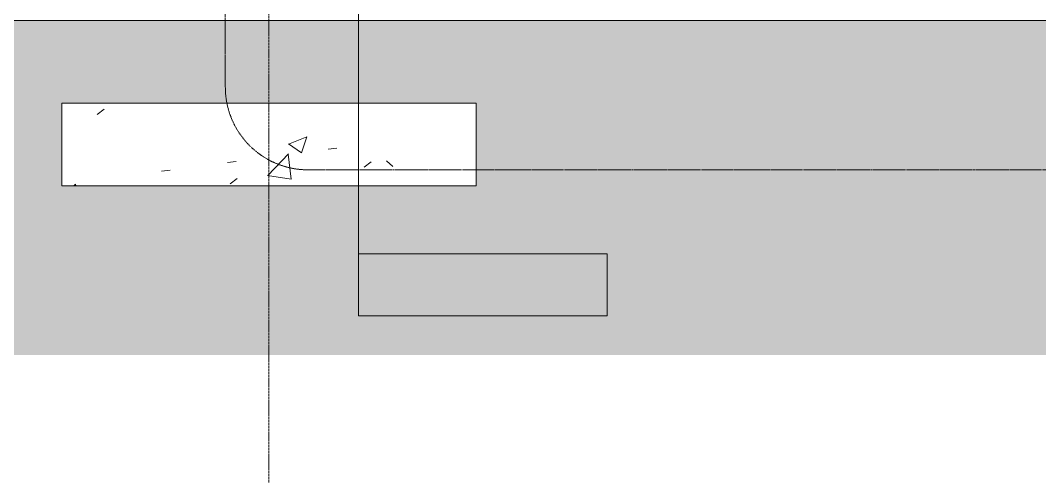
# Model space of a CAD drawing. Header units: inches. Extents: x 21386 to 98862, y -290 to 853.
# Drawn here: x 25908.9 to 26204.1, y -146 to -12 of the extents above; entities that cross this region are included whole.
import ezdxf

# ---------------------------------------------------------------- set-up
doc = ezdxf.new("R2010")
doc.units = ezdxf.units.IN
doc.header["$MEASUREMENT"] = 0
doc.linetypes.add('Dash Dot 3_16_', pattern=[0.3125, 0.1875, -0.0625, 0, -0.0625])
doc.linetypes.add('Grid Line 1_2_', pattern=[0.875, 0.5, -0.125, 0.125, -0.125])
for name, color, linetype, lineweight in [('A-ANNO-SYMB', 150, 'Continuous', 9), ('C-TOPO', 7, 'Continuous', 13), ('G-ANNO-SYMB', 111, 'Continuous', 9), ('S-FNDN', 32, 'Continuous', 13), ('S-GRID', 1, 'Continuous', 9)]:
    doc.layers.add(name, color=color, linetype=linetype, lineweight=lineweight)

# ---------------------------------------------------------------- blocks, each defined once
blk = doc.blocks.new('Struct_Xcel_Sports Complex_rvt-1-Building Section - East_West looking North')
at = {"layer": 'S-FNDN', "lineweight": 9}
h = blk.add_hatch(dxfattribs=at)
h.set_pattern_fill('FP_15', color=8, style=0, pattern_type=2)
h.set_pattern_definition([(50, (22097.104, 100.19), (55.0854, -4.81984), [5.76, -63.36]), (355, (22097.104, 100.19), (-10.6557, 57.7685), [4.608, -50.688]), (100.451, (22101.695, 99.787), (44.4295, 52.94866), [4.895, -53.848]), (46.184, (22097.104, 115.55), (81.9644, -12.7121), [8.64, -95.04]), (96.636, (22103.935, 114.49), (71.7815, 74.8124), [7.343, -80.772]), (351.184, (22097.1, 115.55), (71.782, 74.8124), [6.912, -76.032]), (21, (22104.784, 111.71), (45.84207, -30.92146), [5.76, -63.36]), (326, (22104.784, 111.71), (18.6871, 55.6915), [4.608, -50.688]), (71.451, (22108.605, 109.13), (64.5289, 24.7701), [4.895, -53.848]), (37.5, (22097.104, 100.189), (0.93389, 25.56682), [2.534, -47.539, 2.534, -48.922, -50.88]), (37.5, (22097.104, 100.189), (0.93389, 25.56682), [-101.53, 2.534, -48.346]), (7.5, (22097.104, 100.19), (20.20404, 30.2913), [2.534, -26.803, 2.534, -46.387, -19.392]), (7.5, (22097.104, 100.19), (20.20404, 30.2913), [-78.259, 2.534, -16.858]), (327.5, (22079.978, 100.19), (40.99778, -1.7324), [2.534, -16.666, 2.534, -57.37, -79.488]), (327.5, (22079.978, 100.19), (40.99778, -1.7324), [-79.104, 2.534, -76.954]), (317.5, (22072.298, 100.19), (44.78888, 7.68784), [2.534, -22.426, 2.534, -37.248, -56.448]), (317.5, (22072.298, 100.19), (44.78888, 7.68784), [-64.742, 2.534, -53.914])])
h.paths.add_polyline_path([(26040.89, -60), (26040.89, -36), (25920.89, -36), (25920.89, -60)], flags=0)
at = {"layer": 'S-FNDN', "color": 7}
for p, q in [((25920.89, -36), (26040.89, -36)), ((25920.89, -36), (25920.89, -60)), ((26040.89, -36), (26040.89, -60)), ((26040.89, -60), (25920.89, -60))]:
    blk.add_line(p, q, dxfattribs=at)
blk = doc.blocks.new('Section - 3_32_ x 3_8_-18514-Building Section - East_West looking North')
at = {"layer": 'G-ANNO-SYMB'}
blk.add_hatch(color=256, dxfattribs=at).paths.add_polyline_path([(22946.16, -79.66), (22874.16, -79.66), (22874.16, -97.66), (22946.16, -97.66)], flags=0)
for p, q in [((22874.16, -97.66), (22874.16, -79.66)), ((22874.16, -79.66), (22946.16, -79.66)), ((22946.16, -79.66), (22946.16, -97.66)), ((22946.16, -97.66), (22874.16, -97.66))]:
    blk.add_line(p, q, dxfattribs=at)

msp = doc.modelspace()

# ---------------------------------------------------------------- hatches: boundary and pattern name
at = {"layer": 'C-TOPO', "lineweight": 9}
h = msp.add_hatch(dxfattribs=at)
h.set_pattern_fill('FP_2', color=8, style=0, pattern_type=2)
h.set_pattern_definition([(0, (22097.104, 100.19), (48, 48), [48, -48]), (0, (22097.104, 118.19), (48, 48), [48, -48]), (0, (22097.104, 136.19), (48, 48), [48, -48]), (90, (22103.104, 142.19), (-48, 48), [48, -48]), (90, (22121.104, 142.19), (-48, 48), [48, -48]), (90, (22139.104, 142.19), (-48, 48), [48, -48])])
h.paths.add_polyline_path([(22837.39, -109.03), (26273.39, -109.03), (26273.37, -60), (26206.39, -60), (26206.39, -36), (26273.39, -36), (26273.37, -12.01), (22772.64, -12.01), (22772.64, -36), (22837.39, -36), (22837.39, -60), (22772.64, -60), (22772.71, -109.03), (22773.37, -109.03)], flags=0)
h.paths.add_polyline_path([(25631.39, -60), (25631.39, -36), (25751.39, -36), (25751.39, -60)], flags=0)
h.paths.add_polyline_path([(26040.89, -60), (25920.89, -60), (25920.89, -36), (26040.89, -36)], flags=0)
h.paths.add_polyline_path([(23724.89, -60), (23604.89, -60), (23604.89, -36), (23724.89, -36)], flags=0)
h.paths.add_polyline_path([(23435.39, -60), (23315.39, -60), (23315.39, -36), (23435.39, -36)], flags=0)
h.paths.add_polyline_path([(23894.39, -60), (23894.39, -36), (24014.39, -36), (24014.39, -60)], flags=0)
h.paths.add_polyline_path([(24183.89, -60), (24183.89, -36), (24303.89, -36), (24303.89, -60)], flags=0)
h.paths.add_polyline_path([(25341.89, -60), (25341.89, -36), (25461.89, -36), (25461.89, -60)], flags=0)
h.paths.add_polyline_path([(23135.45, -60), (23025.89, -60), (23025.89, -36), (23145.89, -36), (23145.89, -60)], flags=0)
h.paths.add_polyline_path([(25052.39, -60), (25052.39, -36), (25172.39, -36), (25172.39, -60)], flags=0)
h.paths.add_polyline_path([(24473.39, -60), (24473.39, -36), (24593.39, -36), (24593.39, -60), (24539.16, -60)], flags=0)
h.paths.add_polyline_path([(24762.89, -60), (24762.89, -36), (24882.89, -36), (24882.89, -60), (24770.75, -60)], flags=0)

# ---------------------------------------------------------------- linework, layer by layer
at = {"layer": 'A-ANNO-SYMB', "linetype": 'Dash Dot 3_16_'}
for p, q in [((25968.24, 397.79), (25968.24, -31.34)), ((25992.24, -55.34), (26269.24, -55.34))]:
    msp.add_line(p, q, dxfattribs=at)
msp.add_arc((25992.24, -31.34), 24, 180, 270, dxfattribs=at)
at = {"layer": 'C-TOPO'}
msp.add_line((26273.37, -12.01), (22892.23, -12.01), dxfattribs=at)
at = {"layer": 'C-TOPO', "color": 8, "lineweight": 9}
msp.add_line((26273.37, -12.01), (22892.23, -12.01), dxfattribs=at)
at = {"layer": 'G-ANNO-SYMB'}
msp.add_line((26006.82, 545.16), (26006.82, -79.66), dxfattribs=at)
at = {"layer": 'S-GRID', "linetype": 'Grid Line 1_2_'}
msp.add_line((25980.89, -146.01), (25980.89, 671.89), dxfattribs=at)
msp.add_line((25980.89, -146.01), (25980.89, 671.89), dxfattribs=at)

# ---------------------------------------------------------------- block references
at = {"lineweight": 5}
msp.add_blockref('Struct_Xcel_Sports Complex_rvt-1-Building Section - East_West looking North', (0, 0), dxfattribs=at)
at = {"layer": 'G-ANNO-SYMB'}
msp.add_blockref('Section - 3_32_ x 3_8_-18514-Building Section - East_West looking North', (3132.66, 0), dxfattribs=at)

doc.saveas('drawing.dxf')
